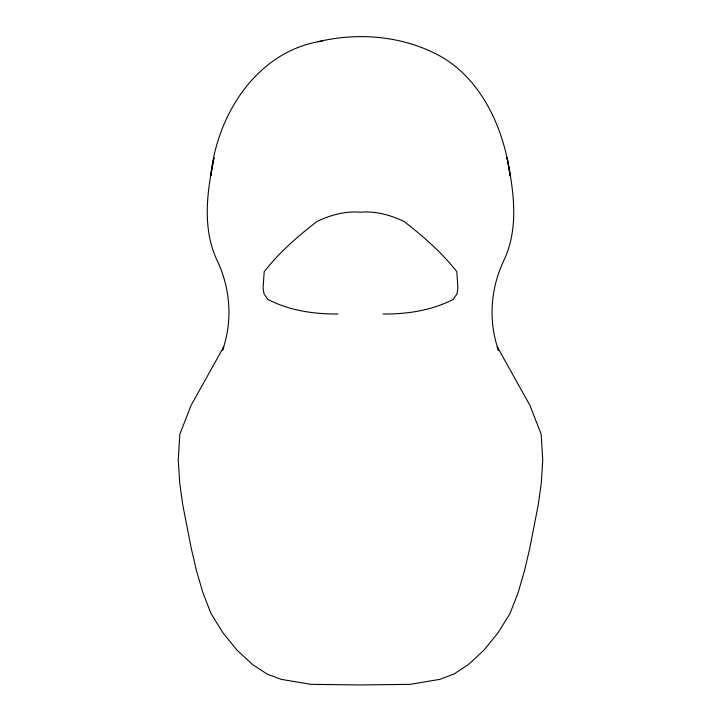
<?xml version="1.0" encoding="UTF-8"?>
<svg xmlns="http://www.w3.org/2000/svg" width="721" height="721" viewBox="0 0 721 721"><rect width="100%" height="100%" fill="white"/><g stroke="black" fill="none" stroke-linecap="round" stroke-linejoin="round"><path stroke-width="1.08" d="M318.159 41.71C255.423 53.462 216.651 115.964 210.784 175.987L213.984 157.62C207.278 190.975 202.042 226.709 216.408 258.92C230.414 287.463 233.045 320.277 222.483 350.433L223.762 346.774L191.065 405.4L179.826 434.213L178.267 459.908L179.709 483.025L182.774 504.979L191.371 548.906L196.554 570.96L202.853 592.545L210.902 613.355L222.879 632.687L236.867 649.981L252.503 664.501L267.013 674.027L281.208 679.362L310.949 684.355L360.5 684.95L410.051 684.355L439.792 679.362L453.987 674.027L468.497 664.501L484.133 649.981L498.121 632.687L510.098 613.355L518.147 592.545L524.446 570.96L529.629 548.906L538.226 504.979L541.291 483.025L542.733 459.908L541.174 434.213L529.935 405.4L497.238 346.774L498.517 350.433C487.955 320.277 490.586 287.463 504.592 258.92C518.958 226.709 513.722 190.975 507.016 157.62L510.216 175.987C504.204 130.384 483.196 81.635 442.144 57.193C404.932 36.104 359.418 31.796 318.159 41.71L323.152 40.773M383.067 313.995C407.077 314.212 431.672 310.553 453.176 299.386L457.033 293.78L457.907 287.994L456.808 271.745C441.793 252.395 423.173 236.29 403.877 221.356C390.403 215.038 375.488 210.865 360.5 212.217C345.512 210.865 330.597 215.038 317.123 221.356C297.827 236.29 279.207 252.395 264.192 271.745L263.093 287.994L263.967 293.78L267.824 299.386C289.328 310.553 313.923 314.212 337.933 313.995"/></g></svg>
